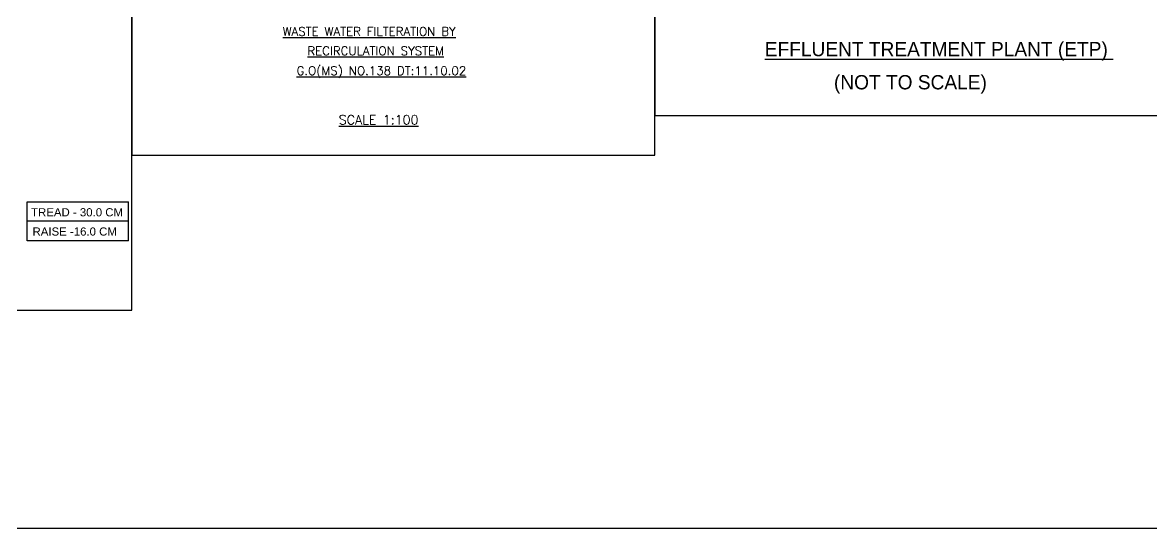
# Model space of a CAD drawing. Header units: metres. Extents: x 515 to 706, y -4 to 163.
# Drawn here: x 603.45 to 620.13, y 71.95 to 79.43 of the extents above; entities that cross this region are included whole.
import ezdxf

# ---------------------------------------------------------------- set-up
doc = ezdxf.new("R2010")
doc.units = ezdxf.units.M
doc.header["$MEASUREMENT"] = 0
doc.styles.add('ROMANT', font='romant__.ttf')
doc.styles.add('style1', font='swisse.ttf', dxfattribs={"height": 1})
doc.styles.add('STYLE3', font='GOTHIC.TTF')

msp = doc.modelspace()

# ---------------------------------------------------------------- linework, layer by layer
at = {"linetype": 'ByBlock', "lineweight": 30}
for p, q in [((603.51983, 76.7784), (605.01624, 76.7784)), ((603.51983, 76.20095), (603.51983, 76.7784)), ((605.01624, 76.20095), (605.01624, 76.7784)), ((605.01624, 76.48967), (603.51983, 76.48967)), ((605.01624, 76.20095), (603.51983, 76.20095))]:
    msp.add_line(p, q, dxfattribs=at)
at = {"lineweight": 30}
for points in [[(585.2581, 87.74858), (642.61905, 87.74858), (642.61905, 71.94947), (585.2581, 71.94947)], [(612.79154, 87.74858), (605.06891, 87.74858), (605.06891, 77.46811), (612.79154, 77.46811)], [(612.79154, 78.05148), (620.51418, 78.05148), (620.51418, 87.74858), (612.79154, 87.74858)], [(599.97837, 75.17575), (605.06891, 75.17575), (605.06891, 80.1118), (599.97837, 80.1118)]]:
    msp.add_lwpolyline(points, close=True, dxfattribs=at)

# ---------------------------------------------------------------- texts
for s, height, style, p in [('%%UWASTE WATER FILTERATION BY', 0.1276454, 'ROMANT', (607.29657, 79.23162)), ('%%URECIRCULATION SYSTEM', 0.1276454, 'ROMANT', (607.65993, 78.94464)), ('%%UEFFLUENT TREATMENT PLANT (ETP) ', 0.211161, 'STYLE3', (614.41768, 78.92929)), ('%%UG.O(MS) NO.138 DT:11.10.02', 0.1276454, 'ROMANT', (607.5016, 78.65135)), ('(NOT TO SCALE)', 0.211161, 'STYLE3', (615.43897, 78.43969)), ('%%USCALE 1:100', 0.1367538, 'ROMANT', (608.124, 77.92121)), ('TREAD - 30.0 CM ', 0.1206559, 'style1', (603.57901, 76.5624)), ('RAISE -16.0 CM', 0.1206559, 'style1', (603.60047, 76.27811))]:
    msp.add_text(s, height=height, dxfattribs=dict(at, style=style)).set_placement(p)

doc.saveas('drawing.dxf')
